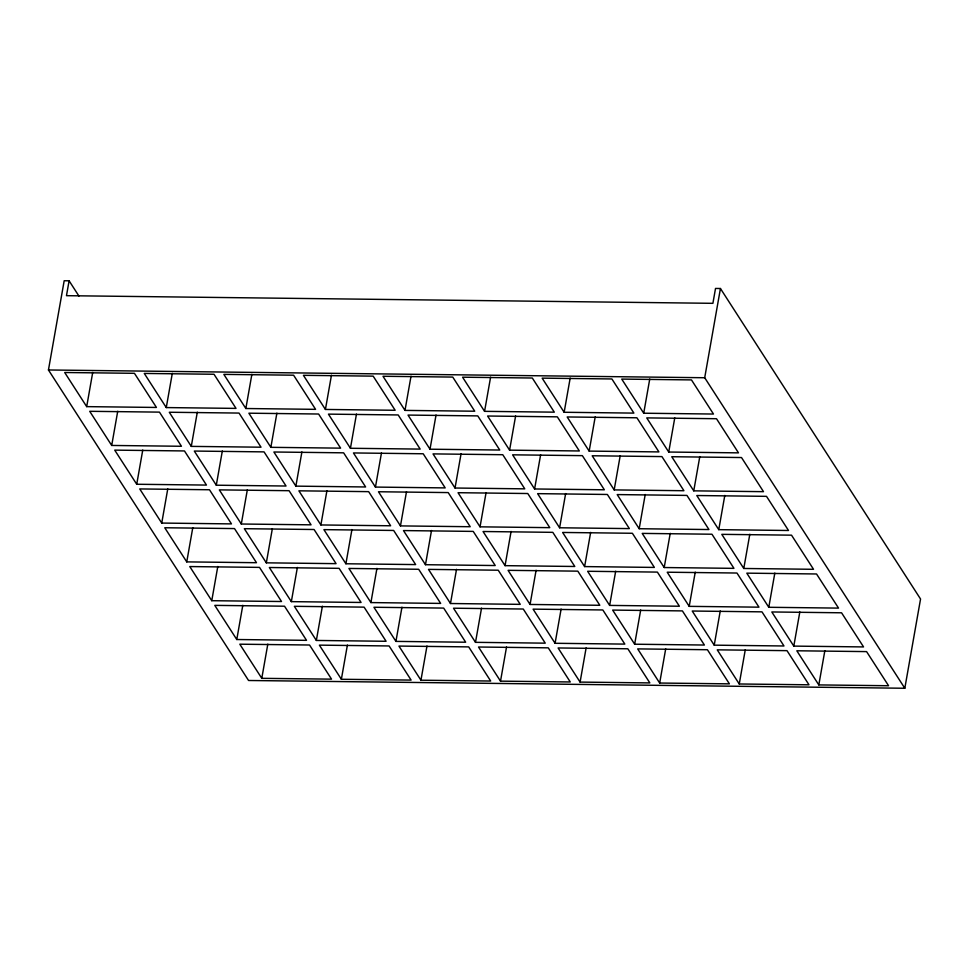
<?xml version="1.0" encoding="UTF-8"?>
<svg xmlns="http://www.w3.org/2000/svg" width="969" height="969" viewBox="0 0 969 969"><rect width="100%" height="100%" fill="white"/><g stroke="black" fill="none" stroke-linecap="round" stroke-linejoin="round"><path stroke-width="1.45" d="M69.102 280.804L66.473 295.678L712.905 303.321L715.522 288.447L720.439 288.508L920.55 599.024L904.816 688.256L248.561 680.492L48.45 369.976L64.184 280.744L69.102 280.804L78.937 296.078M86.689 406.629L64.693 372.496L134.449 373.319L156.445 407.452L86.689 406.629L92.721 372.423M111.701 445.449L89.705 411.304L159.461 412.128L181.457 446.273L111.701 445.449L117.733 411.244M136.726 484.258L114.717 450.125L184.473 450.948L206.47 485.081L136.726 484.258L142.758 450.052M166.268 407.574L144.272 373.428L214.016 374.264L236.024 408.397L166.268 407.574L172.3 373.368M161.738 523.066L139.73 488.933L209.486 489.757L231.482 523.902L161.738 523.066L167.77 488.861M191.281 446.382L169.284 412.249L239.04 413.073L261.036 447.206L191.281 446.382L197.313 412.176M186.751 561.887L164.754 527.754L234.498 528.577L256.494 562.71L186.751 561.887L192.783 527.681M216.293 485.203L194.297 451.057L264.053 451.881L286.049 486.026L216.293 485.203L222.325 450.997M211.763 600.695L189.767 566.562L259.51 567.386L281.519 601.519L211.763 600.695L217.795 566.49M245.847 408.518L223.839 374.373L293.595 375.197L315.591 409.342L245.847 408.518L251.879 374.313M241.305 524.011L219.309 489.878L289.065 490.702L311.061 524.835L241.305 524.011L247.337 489.805M236.775 639.516L214.779 605.371L284.523 606.206L306.531 640.339L236.775 639.516L242.807 605.31M270.86 447.327L248.863 413.194L318.607 414.017L340.616 448.15L270.86 447.327L276.892 413.121M266.33 562.832L244.321 528.686L314.077 529.51L336.073 563.655L266.33 562.832L272.362 528.626M261.787 678.324L239.791 644.191L309.547 645.015L331.543 679.148L261.787 678.324L267.819 644.119M295.872 486.135L273.876 452.002L343.62 452.826L365.628 486.971L295.872 486.135L301.904 451.929M291.342 601.64L269.334 567.507L339.089 568.331L361.086 602.464L291.342 601.64L297.374 567.434M325.427 409.451L303.418 375.318L373.174 376.142L395.17 410.275L325.427 409.451L331.446 375.245M320.884 524.956L298.888 490.823L368.644 491.646L390.64 525.779L320.884 524.956L326.916 490.75M316.354 640.448L294.346 606.315L364.102 607.139L386.098 641.284L316.354 640.448L322.386 606.243M350.439 448.272L328.43 414.126L398.186 414.95L420.183 449.095L350.439 448.272L356.471 414.066M345.897 563.764L323.9 529.631L393.656 530.455L415.653 564.588L345.897 563.764L351.929 529.558M341.367 679.269L319.37 645.136L389.114 645.96L411.122 680.093L341.367 679.269L347.399 645.063M375.451 487.08L353.443 452.947L423.199 453.771L445.195 487.904L375.451 487.08L381.483 452.874M370.909 602.585L348.913 568.44L418.669 569.275L440.665 603.408L370.909 602.585L376.941 568.379M404.994 410.396L382.997 376.263L452.753 377.086L474.749 411.219L404.994 410.396L411.026 376.19M400.463 525.901L378.467 491.755L448.211 492.579L470.219 526.724L400.463 525.901L406.495 491.695M395.933 641.393L373.925 607.26L443.681 608.084L465.677 642.217L395.933 641.393L401.953 607.188M430.006 449.204L408.01 415.071L477.765 415.895L499.762 450.04L430.006 449.204L436.038 414.998M425.476 564.709L403.479 530.576L473.223 531.4L495.232 565.533L425.476 564.709L431.508 530.503M420.946 680.214L398.937 646.069L468.693 646.892L490.689 681.037L420.946 680.214L426.978 646.008M455.03 488.025L433.022 453.892L502.778 454.715L524.774 488.848L455.03 488.025L461.05 453.819M450.488 603.517L428.492 569.384L498.236 570.208L520.244 604.353L450.488 603.517L456.52 569.312M484.573 411.341L462.576 377.195L532.32 378.019L554.329 412.164L484.573 411.341L490.605 377.135M480.043 526.833L458.034 492.7L527.79 493.524L549.786 527.657L480.043 526.833L486.075 492.627M475.5 642.338L453.504 608.205L523.26 609.029L545.256 643.162L475.5 642.338L481.532 608.132M509.585 450.149L487.589 416.016L557.332 416.84L579.341 450.973L509.585 450.149L515.617 415.943M505.055 565.654L483.046 531.509L552.802 532.344L574.799 566.477L505.055 565.654L511.087 531.448M500.513 681.146L478.516 647.013L548.272 647.837L570.269 681.97L500.513 681.146L506.545 646.941M534.597 488.97L512.601 454.824L582.357 455.648L604.353 489.793L534.597 488.97L540.629 454.764M530.067 604.462L508.071 570.329L577.815 571.153L599.823 605.286L530.067 604.462L536.099 570.256M564.152 412.273L542.143 378.14L611.899 378.964L633.896 413.109L564.152 412.273L570.184 378.067M559.61 527.778L537.613 493.645L607.369 494.469L629.365 528.602L559.61 527.778L565.642 493.572M555.08 643.283L533.083 609.138L602.827 609.961L624.835 644.106L555.08 643.283L561.112 609.077M589.164 451.094L567.168 416.961L636.912 417.784L658.908 451.917L589.164 451.094L595.196 416.888M584.622 566.586L562.626 532.453L632.382 533.277L654.378 567.422L584.622 566.586L590.654 532.381M580.092 682.091L558.096 647.958L627.839 648.782L649.848 682.915L580.092 682.091L586.124 647.886M614.176 489.902L592.18 455.769L661.924 456.593L683.932 490.726L614.176 489.902L620.208 455.696M609.646 605.407L587.638 571.274L657.394 572.098L679.39 606.231L609.646 605.407L615.678 571.201M643.719 413.218L621.723 379.085L691.478 379.909L713.475 414.042L643.719 413.218L649.751 379.012M639.189 528.723L617.192 494.578L686.936 495.413L708.945 529.546L639.189 528.723L645.221 494.517M634.659 644.215L612.65 610.082L682.406 610.906L704.402 645.039L634.659 644.215L640.691 610.01M668.743 452.038L646.735 417.893L716.491 418.717L738.487 452.862L668.743 452.038L674.775 417.833M664.201 567.531L642.205 533.398L711.961 534.222L733.957 568.355L664.201 567.531L670.233 533.325M904.816 688.256L704.705 377.74L720.439 288.508M659.671 683.036L637.675 648.891L707.418 649.727L729.415 683.86L659.671 683.036L665.703 648.83M693.756 490.847L671.747 456.714L741.503 457.538L763.499 491.671L693.756 490.847L699.788 456.641M689.213 606.352L667.217 572.207L736.973 573.03L758.969 607.175L689.213 606.352L695.245 572.146M718.768 529.655L696.772 495.522L766.515 496.346L788.512 530.491L718.768 529.655L724.8 495.45M714.226 645.16L692.229 611.027L761.985 611.851L783.982 645.984L714.226 645.16L720.258 610.954M743.78 568.476L721.784 534.343L791.528 535.167L813.536 569.3L743.78 568.476L749.812 534.27M739.25 683.981L717.242 649.836L786.998 650.659L808.994 684.804L739.25 683.981L745.282 649.763M768.792 607.284L746.796 573.151L816.54 573.975L838.548 608.108L768.792 607.284L774.825 573.079M793.805 646.105L771.808 611.96L841.564 612.796L863.561 646.929L793.805 646.105L799.837 611.899M818.817 684.913L796.821 650.78L866.577 651.604L888.573 685.737L818.817 684.913L824.849 650.708M48.45 369.976L704.705 377.74"/></g></svg>
